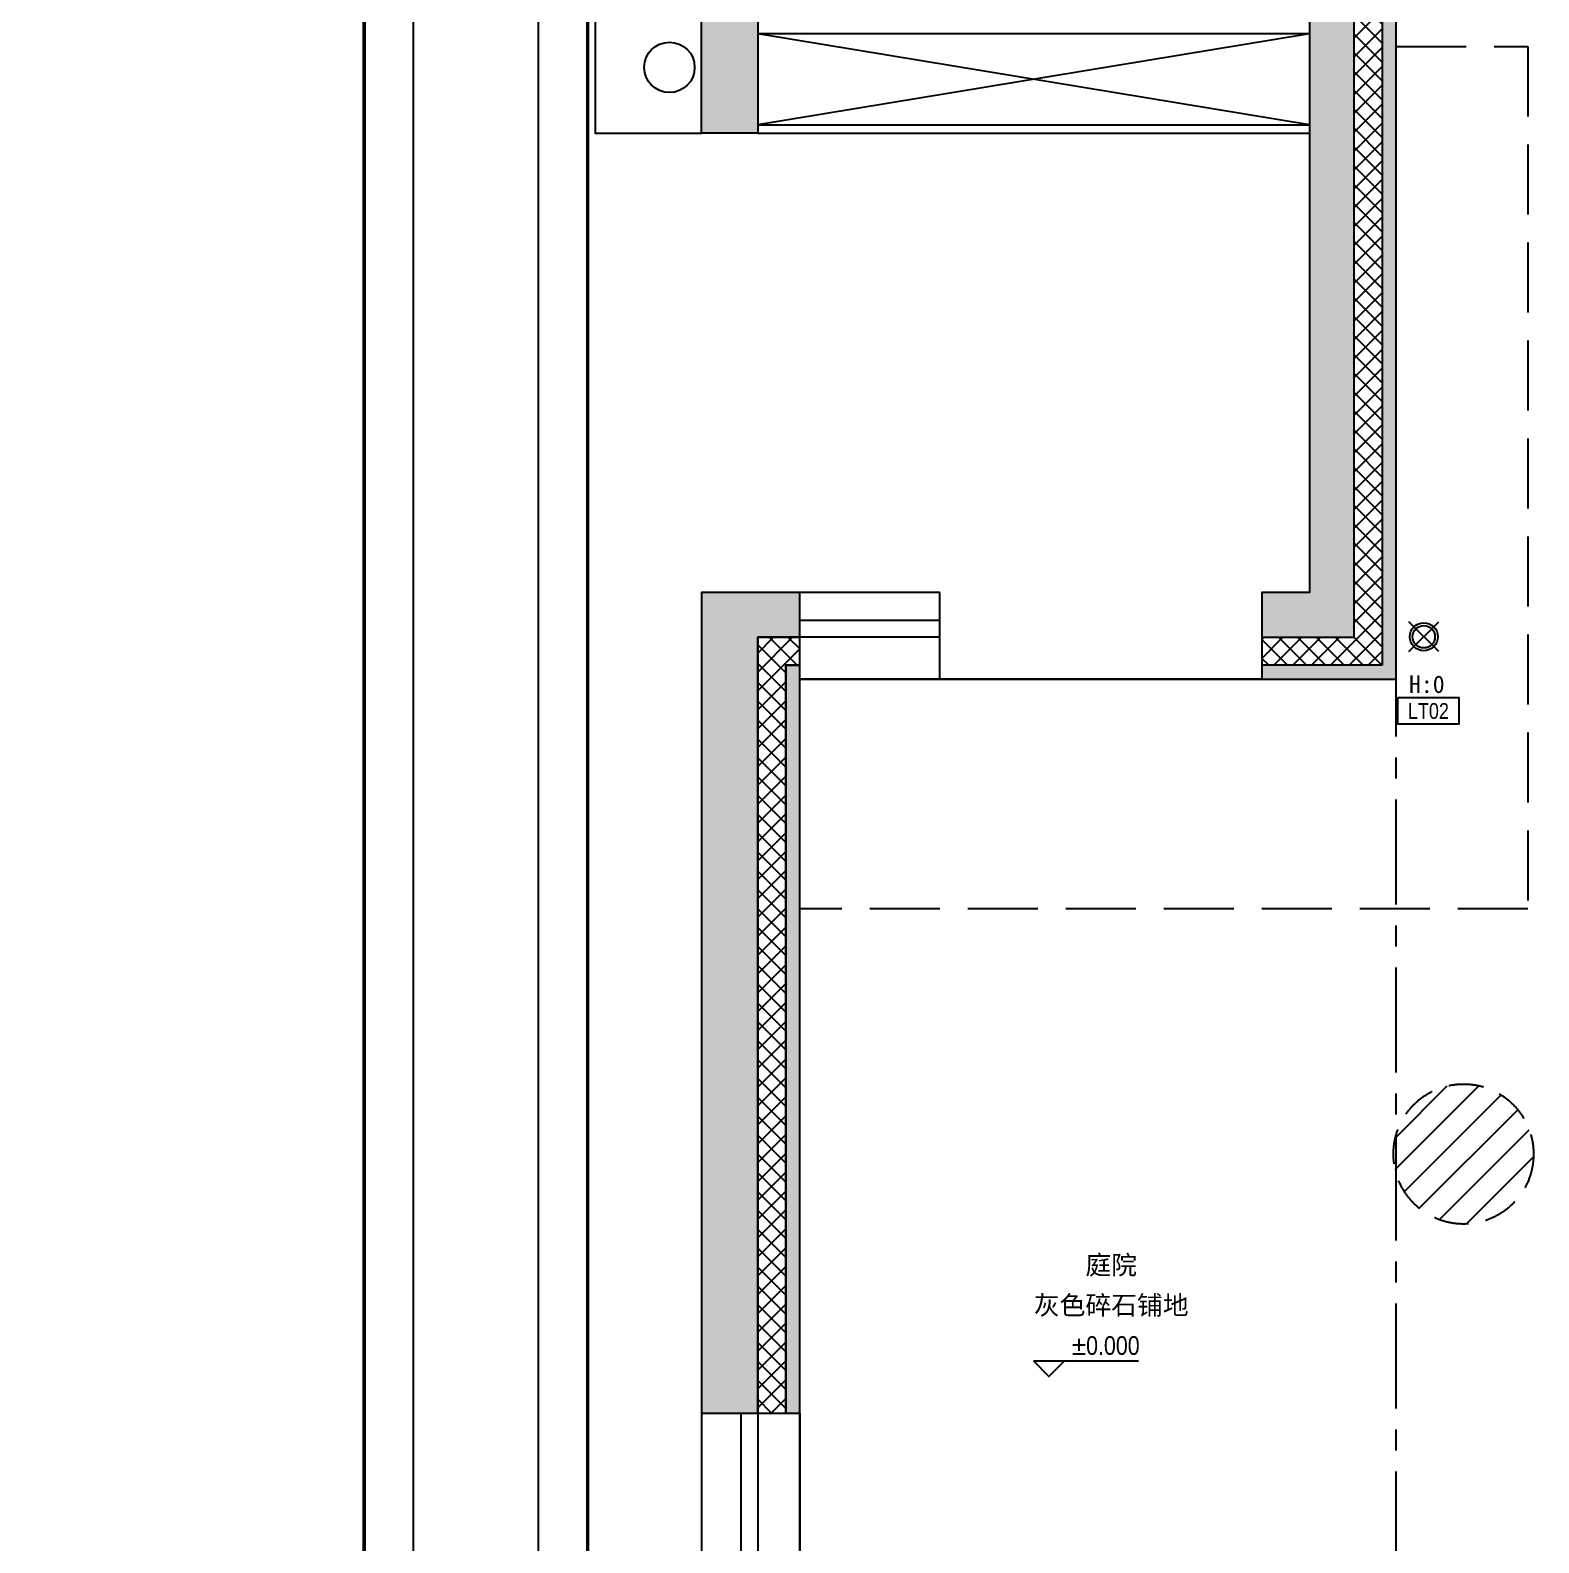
# Model space of a CAD drawing. Extents: x 9928 to 93764, y -101273 to -34887.
# Drawn here: x 34312 to 39698, y -67531 to -62130 of the extents above; entities that cross this region are included whole.
import ezdxf
from ezdxf.enums import TextEntityAlignment as Align

# ---------------------------------------------------------------- set-up
doc = ezdxf.new("R2010")
doc.units = 0
doc.header["$LTSCALE"] = 1000
doc.header["$MEASUREMENT"] = 0
for name, pattern in [('CENTER', [2, 1.25, -0.25, 0.25, -0.25]), ('DASH', [0.35, 0.25, -0.1]), ('HIDDEN', [0.375, 0.25, -0.125])]:
    doc.linetypes.add(name, pattern=pattern)
doc.layers.add('_0', color=7, linetype='Continuous', lineweight=25)
doc.layers.add('MATERAL LIST-A1$0$MATERAL LIST-A1$0$A-ANNO-NOTE', color=4, linetype='Continuous', lineweight=9)
for name, color, linetype in [('A', 163, 'CENTER'), ('A-ANNO-DIMS', 6, 'Continuous'), ('A-ANNO-NOTE', 4, 'Continuous'), ('A-FURN-PATT-251', 251, 'Continuous'), ('A-WALL-FULL', 5, 'Continuous'), ('LIGHT190', 190, 'Continuous'), ('MATERAL LIST-A1$0$MATERAL LIST-A1$0$A-ANNO-RNME', 1, 'Continuous'), ('SPACE_HATCH', 8, 'Continuous'), ('设备', 150, 'Continuous')]:
    doc.layers.add(name, color=color, linetype=linetype)
doc.layers.add('A-ANNO-NPLT', color=250, linetype='Continuous', plot=False)
doc.styles.add('DIM', font='ARIALN.TTF')
doc.styles.add('EN', font='ARIALN.TTF')
doc.styles.add('MATERAL LIST-A1$0$MATERAL LIST-A1$0$EN1', font='ARIALN.TTF', dxfattribs={"height": 2.5})
pattern_1 = [(135, (672692.57, -481348.93), (-33.6759605, -33.6759605), []), (225, (672692.57, -481348.93), (33.6759605, -33.6759605), [])]

# ---------------------------------------------------------------- blocks, each defined once
blk = doc.blocks.new('alsidufhasdf')
at = {"layer": 'A-ANNO-NOTE', "const_width": 12.5, "flags": 128}
blk.add_lwpolyline([(-69970.8, -65800.3), (-69970.8, -51475.3), (-80015.8, -51475.3), (-80015.8, -65800.3)], close=True, dxfattribs=at)
at = {"layer": 'A-ANNO-NPLT'}
blk.add_lwpolyline([(-69795.8, -66000.3), (-69795.8, -51300.3), (-80190.8, -51300.3), (-80190.8, -66000.3)], close=True, dxfattribs=at)
blk = doc.blocks.new('DFGHFGH')
at = {"layer": 'A-ANNO-NOTE'}
blk.add_line((367305, -290441), (368431, -290441), dxfattribs=at)
blk.add_lwpolyline([(367305, -290441), (367471, -290607), (367638, -290441)], dxfattribs=at)
at = {"layer": 'A-ANNO-NOTE', "style": 'EN'}
blk.add_attdef('±0.000', (367716, -290376), '', height=200, dxfattribs=at)
blk = doc.blocks.new('ASLIDUFHASDF')
at = {"layer": 'A', "ltscale": 0.3}
blk.add_line((17297.9, -90751.2), (17297.9, -76645.8), dxfattribs=at)
blk = doc.blocks.new('dd1')
at = {"layer": 'LIGHT190'}
for p, q in [((40476.1, -82070.1), (40582.2, -81964.1)), ((40582.2, -82070.1), (40476.1, -81964.1))]:
    blk.add_line(p, q, dxfattribs=at)
for radius in [50, 40]:
    blk.add_circle((40529.1, -82017.1), radius, dxfattribs=at)
blk = doc.blocks.new('MATERAL LIST-A1$0$MATERAL LIST-A1$0$MATID')
blk.add_lwpolyline([(0, 3.4), (7.75, 3.4), (7.75, 0), (0, 0)], close=True)
at = {"style": 'MATERAL LIST-A1$0$MATERAL LIST-A1$0$EN1'}
blk.add_attdef('XX-XX', text='', height=2, dxfattribs=at).set_placement((175.67, 0.67), align=Align.CENTER)
blk = doc.blocks.new('dengju')
at = {"layer": 'LIGHT190'}
blk.add_blockref('dd1', (13862.3, 17569.3), dxfattribs=at)
at = {"layer": 'MATERAL LIST-A1$0$MATERAL LIST-A1$0$A-ANNO-RNME'}
ref = blk.add_blockref('MATERAL LIST-A1$0$MATERAL LIST-A1$0$MATID', (54298.7, -64759.9), dxfattribs=dict(at, xscale=28.12499999999996, yscale=28.12499999999996, zscale=28.12499999999996))
ref.add_attrib('XX-XX', 'LT02', dxfattribs={"layer": '0', "height": 56.25, "style": 'MATERAL LIST-A1$0$MATERAL LIST-A1$0$EN1'}).set_placement((54407.7, -64741), align=Align.CENTER)
at = {"layer": 'MATERAL LIST-A1$0$MATERAL LIST-A1$0$A-ANNO-NOTE', "insert": (54338.3, -64586.2), "char_height": 62.5, "width": 333.87, "attachment_point": 1, "style": 'MATERAL LIST-A1$0$MATERAL LIST-A1$0$EN1'}
blk.add_mtext('{\\fSimSun|b0|i0|c134|p2;H:\\fSimSun|b0|i0|c0|p2;0}', dxfattribs=at)
blk = doc.blocks.new('asldiufhasdfaser9r')
at = {"layer": 'A-FURN-PATT-251'}
h = blk.add_hatch(color=256, dxfattribs=at)
h.dxf.hatch_style = 1
h.paths.add_polyline_path([(39038.9, -84997.1), (39038.9, -82317.1), (38878.9, -82317.1), (38878.9, -84837.1), (38708.9, -84837.1), (38708.9, -84997.1)])
h = blk.add_hatch(color=256, dxfattribs=at)
h.dxf.hatch_style = 1
h.paths.add_polyline_path([(39138.9, -85097.1), (38708.9, -85097.1), (38708.9, -85147.1), (39188.9, -85147.1), (39188.9, -82317.1), (39138.9, -82317.1)])
h = blk.add_hatch(dxfattribs=at)
h.set_pattern_fill('ANSI37', color=256, scale=30, angle=90)
h.set_pattern_definition(pattern_1)
h.paths.add_polyline_path([(39038.9, -82317.1), (39038.9, -84997.1), (38708.9, -84997.1), (38708.9, -85097.1), (39138.9, -85097.1), (39138.9, -82317.1)])
h = blk.add_hatch(color=256, dxfattribs=at)
h.dxf.hatch_style = 1
h.paths.add_polyline_path([(36708.9, -83197.1), (36908.9, -83197.1), (36908.9, -82797.1), (36708.9, -82797.1)])
h = blk.add_hatch(color=256, dxfattribs=at)
h.dxf.hatch_style = 1
h.paths.add_polyline_path([(36908.9, -84997.1), (37058.9, -84997.1), (37058.9, -84837.1), (36708.9, -84837.1), (36708.9, -87767.1), (36908.9, -87767.1)])
h = blk.add_hatch(dxfattribs=at)
h.set_pattern_fill('ANSI37', color=256, scale=30, angle=90)
h.set_pattern_definition(pattern_1)
h.paths.add_polyline_path([(37058.9, -85097.1), (37058.9, -84997.1), (36908.9, -84997.1), (36908.9, -87767.1), (37008.9, -87767.1), (37008.9, -85097.1)])
h = blk.add_hatch(color=256, dxfattribs=at)
h.dxf.hatch_style = 1
h.paths.add_polyline_path([(37058.9, -85097.1), (37008.9, -85097.1), (37008.9, -87767.1), (37058.9, -87767.1)])
for p, q in [((36708.9, -82852.1), (36708.9, -79902.1)), ((38878.9, -82842.1), (36908.9, -82842.1)), ((38878.9, -82842.1), (36908.9, -83167.1)), ((38878.9, -83167.1), (36908.9, -82842.1)), ((36708.9, -83197.1), (36708.9, -82852.1)), ((36908.9, -83167.1), (38878.9, -83167.1)), ((36908.9, -83197.1), (36708.9, -83197.1)), ((36908.9, -83197.1), (38878.9, -83197.1)), ((37558.9, -84837.1), (37058.9, -84837.1)), ((37558.9, -85147.1), (37558.9, -84837.1)), ((38708.9, -84837.1), (38708.9, -85147.1)), ((37558.9, -84937.1), (37058.9, -84937.1)), ((37558.9, -84997.1), (37058.9, -84997.1)), ((38708.9, -85147.1), (37058.9, -85147.1))]:
    blk.add_line(p, q, dxfattribs=at)
for points in [[(36708.9, -79902.1), (36908.9, -79902.1), (36908.9, -83197.1)], [(36708.9, -83197.1), (36708.9, -81397.1), (36328.9, -81397.1), (36328.9, -83197.1), (36708.9, -83197.1)], [(37058.9, -85097.1), (37058.9, -84997.1), (36908.9, -84997.1), (36908.9, -87767.1), (37008.9, -87767.1), (37008.9, -85097.1), (37058.9, -85097.1)], [(36708.9, -87767.1), (36708.9, -88437.1), (36301.9, -88437.1)], [(37058.9, -87767.1), (37058.9, -88787.1), (36301.9, -88787.1)], [(36908.9, -87767.1), (36908.9, -88637.1), (36301.9, -88637.1)], [(36848.9, -87767.1), (36848.9, -88577.1), (36301.9, -88577.1)]]:
    blk.add_lwpolyline(points, dxfattribs=at)
for points in [[(39038.9, -84997.1), (39038.9, -82317.1), (38878.9, -82317.1), (38878.9, -84837.1), (38708.9, -84837.1), (38708.9, -84997.1)], [(39138.9, -85097.1), (38708.9, -85097.1), (38708.9, -85147.1), (39188.9, -85147.1), (39188.9, -82317.1), (39138.9, -82317.1)], [(36908.9, -84997.1), (37058.9, -84997.1), (37058.9, -84837.1), (36708.9, -84837.1), (36708.9, -87767.1), (36908.9, -87767.1)], [(37058.9, -85097.1), (37008.9, -85097.1), (37008.9, -87767.1), (37058.9, -87767.1)]]:
    blk.add_lwpolyline(points, close=True, dxfattribs=at)
blk.add_circle((36593.9, -82962.1), 90, dxfattribs=at)
blk = doc.blocks.new('dengguangdityu')
at = {"layer": '设备', "linetype": 'HIDDEN', "ltscale": 0.25}
h = blk.add_hatch(dxfattribs=at)
h.set_pattern_fill('ANSI31', color=256, scale=50)
h.set_pattern_definition([(45, (133.83, 20699.29), (-56.1266, 56.1266), [])])
edge = h.paths.add_edge_path()
edge.add_arc((54184.6, -59592.8), 250, 0, 360)
edge = h.paths.add_edge_path()
edge.add_arc((53824.6, -66142.8), 250, 0, 360)
edge = h.paths.add_edge_path()
edge.add_arc((54374.6, -66742.8), 250, 0, 360)
at = {"layer": 'A-WALL-FULL'}
for p, q in [((53584.6, -64447.8), (53584.6, -57092.8)), ((51454.6, -68087.8), (51454.6, -64447.8)), ((51454.6, -64447.8), (53584.6, -64447.8))]:
    blk.add_line(p, q, dxfattribs=at)
at = {"layer": 'SPACE_HATCH', "linetype": 'DASH'}
for p, q in [((53584.6, -62187.8), (54054.6, -62187.8)), ((54054.6, -62187.8), (54054.6, -65267.8)), ((54054.6, -65267.8), (51454.6, -65267.8))]:
    blk.add_line(p, q, dxfattribs=at)
at = {"layer": '设备', "linetype": 'HIDDEN', "ltscale": 0.5}
blk.add_circle((53824.6, -66142.8), 250, dxfattribs=at)
at = {"layer": '_0', "color": 6}
for name, p in [('ASLIDUFHASDF', (36286.7, 20699.3)), ('asldiufhasdfaser9r', (14395.7, 20699.3))]:
    blk.add_blockref(name, p, dxfattribs=at)

msp = doc.modelspace()

# ---------------------------------------------------------------- block references
msp.add_blockref('dengju', (-15104.3, 152))
at = {"layer": '_0', "color": 6}
msp.add_blockref('ASLIDUFHASDF', (21891, 20699.3), dxfattribs=at)
at = {"layer": 'A-ANNO-DIMS', "xscale": 1.010204081632657, "yscale": 1.010204081632657, "zscale": 1.010204081632657}
for p in [(106188.7, -3762.8), (117134.2, -3762.8)]:
    msp.add_blockref('alsidufhasdf', p, dxfattribs=at)
at = {"layer": 'A-ANNO-DIMS'}
msp.add_blockref('dengguangdityu', (-14395.7, 0), dxfattribs=at)
at = {"layer": 'A-ANNO-NOTE', "xscale": 0.3333333333333334, "yscale": 0.3333333333333334, "zscale": 0.3333333333333334}
msp.add_blockref('DFGHFGH', (-84541.6, 29932.1), dxfattribs=at).add_auto_attribs({'±0.000': '±0.000'})

# ---------------------------------------------------------------- texts
at = {"layer": 'A-ANNO-NOTE', "char_height": 67.5, "width": 711.432, "attachment_point": 1, "style": 'DIM'}
for s, insert in [('{\\fSimSun|b0|i0|c134|p2;庭院}', (38078.9, -66505.3)), ('{\\fSimSun|b0|i0|c134|p2;灰色碎石铺地}', (37895, -66648.8))]:
    msp.add_mtext(s, dxfattribs=dict(at, insert=insert))

doc.saveas('drawing.dxf')
